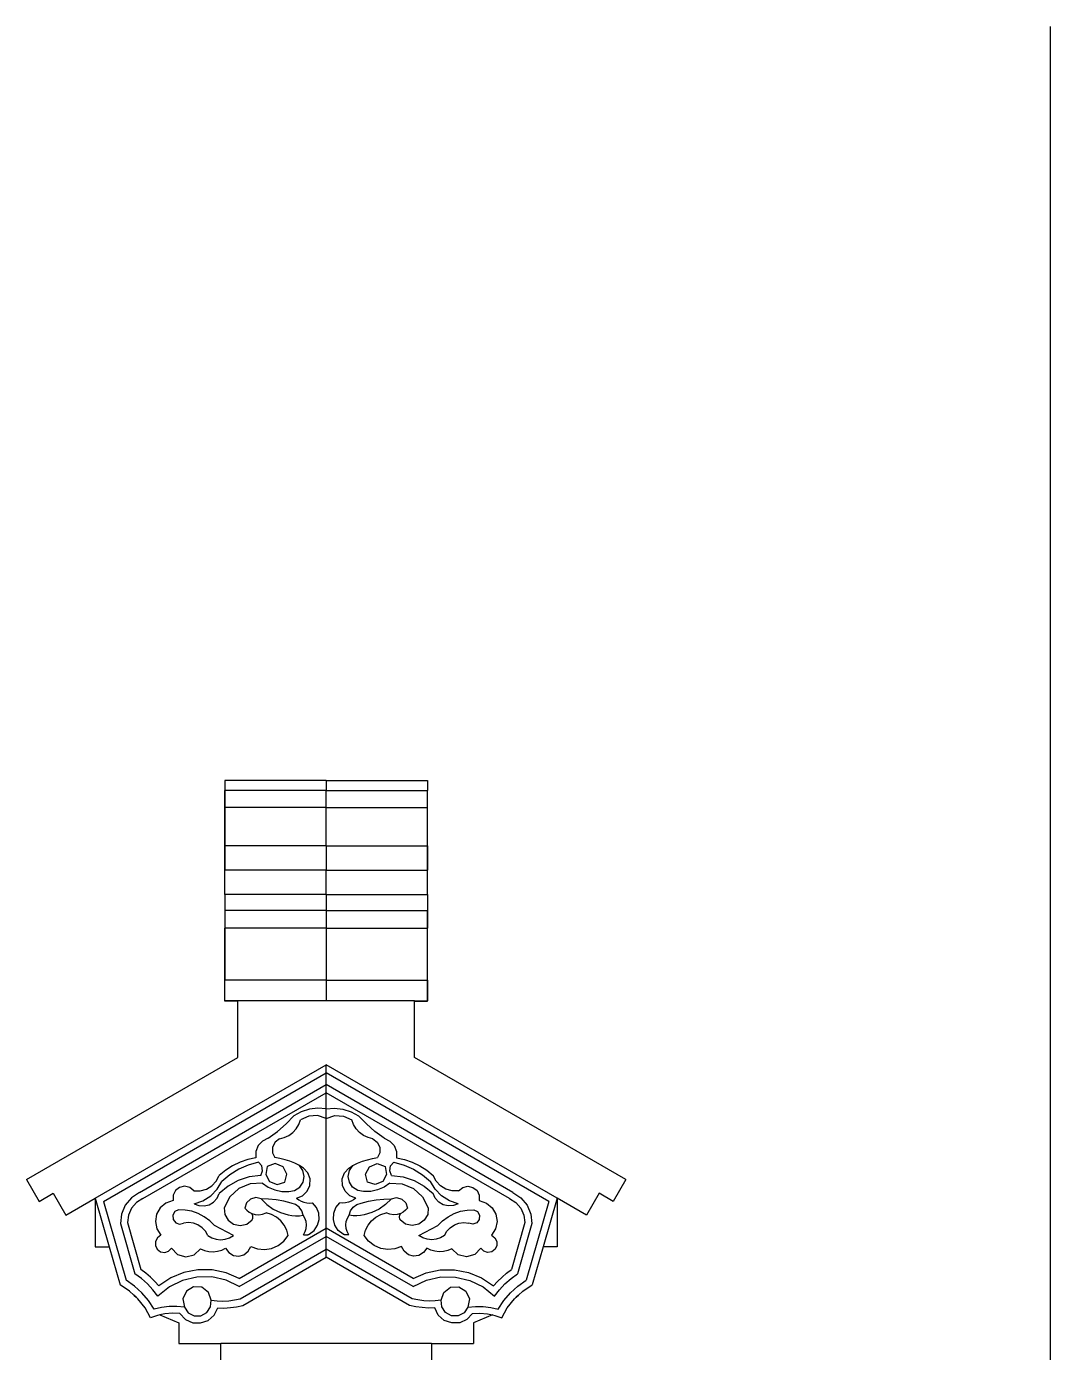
# Model space of a CAD drawing. Extents: x -24961 to 905641, y -154323 to 635957.
# Drawn here: x 437484 to 439429, y -128225 to -125706 of the extents above; entities that cross this region are included whole.
import ezdxf

# ---------------------------------------------------------------- set-up
doc = ezdxf.new("R2010")
doc.units = 0
doc.header["$LTSCALE"] = 1000
doc.header["$MEASUREMENT"] = 0
doc.layers.add('DOTE', color=1, linetype='Continuous')
doc.layers.add('WALL', color=9, linetype='Continuous')

msp = doc.modelspace()

# ---------------------------------------------------------------- linework, layer by layer
for p, q in [((437861.2, -127138.3), (437861.2, -127157.1)), ((438053.6, -127138.3), (437861.2, -127138.3)), ((438053.6, -127138.3), (438053.6, -127157.1)), ((438053.6, -127138.3), (438246.1, -127138.3)), ((438246.1, -127138.3), (438246.1, -127157.1)), ((438053.6, -127157.1), (437861.2, -127157.1)), ((437861.2, -127189.2), (437861.2, -127157.1)), ((438053.6, -127157.1), (438246.1, -127157.1)), ((438053.6, -127189.2), (438053.6, -127157.1)), ((438246.1, -127189.2), (438246.1, -127157.1)), ((438053.6, -127189.2), (437861.2, -127189.2)), ((437861.2, -127262.6), (437861.2, -127189.2)), ((438053.6, -127189.2), (438246.1, -127189.2)), ((438053.6, -127262.6), (438053.6, -127189.2)), ((438246.1, -127262.6), (438246.1, -127189.2)), ((438053.6, -127262.6), (437861.2, -127262.6)), ((437861.2, -127262.6), (437861.2, -127308.8)), ((438053.6, -127262.6), (438246.1, -127262.6)), ((438053.6, -127262.6), (438053.6, -127308.8)), ((438246.1, -127308.8), (438246.1, -127262.6)), ((438053.6, -127308.8), (437861.2, -127308.8)), ((437861.2, -127355), (437861.2, -127308.8)), ((438053.6, -127308.8), (438246.1, -127308.8)), ((438053.6, -127355), (438053.6, -127308.8)), ((438246.1, -127355), (438246.1, -127308.8)), ((437861.2, -127355), (437861.2, -127385.4)), ((438053.6, -127355), (437861.2, -127355)), ((438053.6, -127355), (438053.6, -127385.4)), ((438053.6, -127355), (438246.1, -127355)), ((438246.1, -127355), (438246.1, -127385.4)), ((438053.6, -127385.4), (437861.2, -127385.4)), ((437861.2, -127385.4), (437861.2, -127418.5)), ((438053.6, -127385.4), (438053.6, -127418.5)), ((438053.6, -127385.4), (438246.1, -127385.4)), ((438246.1, -127418.5), (438246.1, -127385.4)), ((438053.6, -127418.5), (437861.2, -127418.5)), ((437861.2, -127418.5), (437861.2, -127517.3)), ((438053.6, -127418.5), (438053.6, -127517.3)), ((438053.6, -127418.5), (438246.1, -127418.5)), ((438246.1, -127517.3), (438246.1, -127418.5)), ((438053.6, -127517.3), (437861.2, -127517.3)), ((437861.2, -127556.8), (437861.2, -127517.3)), ((438053.6, -127517.3), (438053.6, -127556.8)), ((438053.6, -127517.3), (438246.1, -127517.3)), ((438246.1, -127556.8), (438246.1, -127517.3)), ((437861.2, -127557.1), (437861.2, -127556.8)), ((437886.1, -127556.8), (437861.2, -127556.8)), ((437861.2, -127557.4), (437861.2, -127557.1)), ((437886.1, -127557.1), (437861.2, -127557.1)), ((437886.1, -127557.4), (437861.2, -127557.4)), ((438053.6, -127556.8), (437886.1, -127556.8)), ((437886.1, -127557.1), (437886.1, -127556.8)), ((437886.1, -127557.4), (437886.1, -127557.1)), ((437886.1, -127664.4), (437886.1, -127557.4)), ((438221.1, -127556.8), (438053.6, -127556.8)), ((438221.1, -127556.8), (438246.1, -127556.8)), ((438221.1, -127557.1), (438221.1, -127556.8)), ((438221.1, -127557.1), (438246.1, -127557.1)), ((438221.1, -127557.4), (438221.1, -127557.1)), ((438221.1, -127557.4), (438246.1, -127557.4)), ((438221.1, -127664.4), (438221.1, -127557.4)), ((438246.1, -127557.1), (438246.1, -127556.8)), ((438246.1, -127557.1), (438246.1, -127557.4)), ((437484.4, -127896.3), (437886.1, -127664.4)), ((437614.9, -127931.4), (438053.6, -127678.2)), ((438053.6, -127693.6), (438053.6, -127678.2)), ((438492.3, -127931.4), (438053.6, -127678.2)), ((438622.8, -127896.3), (438221.1, -127664.4)), ((437630.6, -127937.8), (438053.6, -127693.6)), ((438476.6, -127937.8), (438053.6, -127693.6)), ((438053.6, -127715.9), (438053.6, -127693.6)), ((437699.1, -127920.6), (438053.6, -127715.9)), ((438408.1, -127920.6), (438053.6, -127715.9)), ((438053.6, -127731.3), (438053.6, -127715.9)), ((437705.2, -127932.5), (438053.6, -127731.3)), ((438402, -127932.5), (438053.6, -127731.3)), ((438053.6, -127762.1), (438053.6, -127731.3)), ((437977.3, -127790.7), (437992.4, -127775)), ((438006.4, -127767.3), (437992.4, -127775)), ((438020.4, -127775.6), (438004.8, -127782.6)), ((438021.7, -127762.4), (438006.4, -127767.3)), ((438037.4, -127774.7), (438020.4, -127775.6)), ((438037.6, -127760.7), (438021.7, -127762.4)), ((438053.6, -127780.1), (438037.4, -127774.7)), ((438053.6, -127762.1), (438037.6, -127760.7)), ((438053.6, -127762.1), (438069.6, -127760.7)), ((438053.6, -127780.1), (438053.6, -127762.1)), ((438053.6, -127780.1), (438069.8, -127774.7)), ((438069.6, -127760.7), (438085.5, -127762.4)), ((438069.8, -127774.7), (438086.8, -127775.6)), ((438085.5, -127762.4), (438100.8, -127767.3)), ((438086.8, -127775.6), (438102.4, -127782.6)), ((438100.8, -127767.3), (438114.9, -127775)), ((438130, -127790.7), (438114.9, -127775)), ((437943.3, -127817.8), (437960.9, -127805)), ((437960.9, -127805), (437977.3, -127790.7)), ((437990, -127806.6), (437996.4, -127799.6)), ((437996.4, -127799.6), (438001.4, -127791.5)), ((438001.4, -127791.5), (438004.8, -127782.6)), ((438053.6, -127988.8), (438053.6, -127780.1)), ((438105.8, -127791.5), (438102.4, -127782.6)), ((438110.8, -127799.6), (438105.8, -127791.5)), ((438117.2, -127806.6), (438110.8, -127799.6)), ((438146.3, -127805), (438130, -127790.7)), ((438163.9, -127817.8), (438146.3, -127805)), ((437932.5, -127823), (437924.3, -127831.8)), ((437943.3, -127817.8), (437932.5, -127823)), ((437956.5, -127825.5), (437951.9, -127834.8)), ((437964.7, -127819.1), (437956.5, -127825.5)), ((437964.7, -127819.1), (437973.8, -127816.5)), ((437973.8, -127816.5), (437982.4, -127812.3)), ((437982.4, -127812.3), (437990, -127806.6)), ((438124.8, -127812.3), (438117.2, -127806.6)), ((438133.4, -127816.5), (438124.8, -127812.3)), ((438142.5, -127819.1), (438133.4, -127816.5)), ((438142.5, -127819.1), (438150.7, -127825.5)), ((438150.7, -127825.5), (438155.3, -127834.8)), ((438163.9, -127817.8), (438174.7, -127823)), ((438174.7, -127823), (438182.9, -127831.8)), ((437920.3, -127855.1), (437904.9, -127858.3)), ((437924.3, -127831.8), (437920.1, -127843)), ((437920.1, -127843), (437920.3, -127855.1)), ((437951.9, -127834.8), (437951.7, -127845.2)), ((437951.7, -127845.2), (437956, -127854.6)), ((437965.8, -127856.2), (437956, -127854.6)), ((438141.5, -127856.2), (438151.2, -127854.6)), ((438155.5, -127845.2), (438151.2, -127854.6)), ((438155.3, -127834.8), (438155.5, -127845.2)), ((438182.9, -127831.8), (438187.1, -127843)), ((438187.1, -127843), (438186.9, -127855.1)), ((438186.9, -127855.1), (438202.3, -127858.3)), ((437862.7, -127878.7), (437850.6, -127888.7)), ((437875.9, -127870.2), (437862.7, -127878.7)), ((437887.6, -127876.6), (437870.7, -127887)), ((437890, -127863.4), (437875.9, -127870.2)), ((437905.7, -127868.6), (437887.6, -127876.6)), ((437904.9, -127858.3), (437890, -127863.4)), ((437924.8, -127863.3), (437905.7, -127868.6)), ((437931.2, -127870.4), (437924.8, -127863.3)), ((437929.4, -127888.8), (437932.9, -127879.9)), ((437932.9, -127879.9), (437931.2, -127870.4)), ((437941.8, -127871.4), (437938.9, -127886.5)), ((437956.8, -127866), (437941.8, -127871.4)), ((437971.7, -127871.8), (437956.8, -127866)), ((437975.4, -127858.5), (437965.8, -127856.2)), ((437979, -127886), (437971.7, -127871.8)), ((437984.8, -127861.6), (437975.4, -127858.5)), ((437993.9, -127865.3), (437984.8, -127861.6)), ((438002.7, -127869.8), (437993.9, -127865.3)), ((438010.5, -127874.4), (438002.7, -127869.8)), ((438009.4, -127879.1), (438002.7, -127869.8)), ((438011.8, -127890.2), (438009.4, -127879.1)), ((438018.9, -127883.4), (438010.5, -127874.4)), ((438088.3, -127883.4), (438096.7, -127874.4)), ((438095.4, -127890.2), (438097.9, -127879.1)), ((438096.7, -127874.4), (438104.5, -127869.8)), ((438097.9, -127879.1), (438104.5, -127869.8)), ((438104.5, -127869.8), (438113.3, -127865.3)), ((438113.3, -127865.3), (438122.5, -127861.6)), ((438122.5, -127861.6), (438131.9, -127858.5)), ((438128.2, -127886), (438135.6, -127871.8)), ((438131.9, -127858.5), (438141.5, -127856.2)), ((438135.6, -127871.8), (438150.4, -127866)), ((438150.4, -127866), (438165.4, -127871.4)), ((438165.4, -127871.4), (438168.3, -127886.5)), ((438174.4, -127879.9), (438176, -127870.4)), ((438177.8, -127888.8), (438174.4, -127879.9)), ((438176, -127870.4), (438182.4, -127863.3)), ((438182.4, -127863.3), (438201.5, -127868.6)), ((438201.5, -127868.6), (438219.6, -127876.6)), ((438202.3, -127858.3), (438217.2, -127863.4)), ((438217.2, -127863.4), (438231.3, -127870.2)), ((438219.6, -127876.6), (438236.5, -127887)), ((438231.3, -127870.2), (438244.5, -127878.7)), ((438244.5, -127878.7), (438256.7, -127888.7)), ((437484.4, -127896.3), (437508.3, -127937.7)), ((437836.4, -127908.2), (437844.8, -127899.4)), ((437844.8, -127899.4), (437850.6, -127888.7)), ((437846.6, -127914.8), (437855.5, -127899.7)), ((437870.7, -127887), (437855.5, -127899.7)), ((437886.5, -127897.9), (437867.2, -127908.6)), ((437907.5, -127891.2), (437886.5, -127897.9)), ((437909.2, -127904.4), (437887.7, -127913.4)), ((437929.4, -127888.8), (437907.5, -127891.2)), ((437932.5, -127903.2), (437909.2, -127904.4)), ((437932.5, -127903.2), (437943.6, -127910.8)), ((437938.9, -127886.5), (437946.2, -127900)), ((437946.2, -127900), (437960.4, -127905.9)), ((437960.4, -127905.9), (437975.1, -127901.5)), ((437975.1, -127901.5), (437979, -127886)), ((438003.3, -127910.9), (438009.7, -127901.4)), ((438009.7, -127901.4), (438011.8, -127890.2)), ((438023.2, -127895), (438018.9, -127883.4)), ((438022.8, -127907.3), (438023.2, -127895)), ((438084, -127895), (438088.3, -127883.4)), ((438084.5, -127907.3), (438084, -127895)), ((438097.6, -127901.4), (438095.4, -127890.2)), ((438103.9, -127910.9), (438097.6, -127901.4)), ((438132.2, -127901.5), (438128.2, -127886)), ((438146.9, -127905.9), (438132.2, -127901.5)), ((438161, -127900), (438146.9, -127905.9)), ((438168.3, -127886.5), (438161, -127900)), ((438174.7, -127903.2), (438163.6, -127910.8)), ((438174.7, -127903.2), (438198, -127904.4)), ((438177.8, -127888.8), (438199.7, -127891.2)), ((438198, -127904.4), (438219.5, -127913.4)), ((438199.7, -127891.2), (438220.7, -127897.9)), ((438220.7, -127897.9), (438240, -127908.6)), ((438236.5, -127887), (438251.7, -127899.7)), ((438260.6, -127914.8), (438251.7, -127899.7)), ((438262.4, -127899.4), (438256.7, -127888.7)), ((438270.8, -127908.2), (438262.4, -127899.4)), ((438622.8, -127896.3), (438598.9, -127937.7)), ((437508.3, -127937.7), (437535.2, -127922.2)), ((437535.2, -127922.2), (437559.1, -127963.7)), ((437683.7, -127930.7), (437671.9, -127944.8)), ((437699.1, -127920.6), (437683.7, -127930.7)), ((437762.8, -127926.2), (437762.7, -127936.2)), ((437767.2, -127917.3), (437762.8, -127926.2)), ((437775, -127911.2), (437767.2, -127917.3)), ((437784.7, -127909), (437775, -127911.2)), ((437794.3, -127911.2), (437784.7, -127909)), ((437802.1, -127917.4), (437794.3, -127911.2)), ((437802.1, -127917.4), (437814.2, -127917.6)), ((437814.2, -127917.6), (437826, -127914.4)), ((437819.3, -127936.7), (437834.3, -127927.4)), ((437826, -127914.4), (437836.4, -127908.2)), ((437834.3, -127927.4), (437846.6, -127914.8)), ((437846.3, -127931.9), (437850.5, -127923)), ((437867.2, -127908.6), (437850.5, -127923)), ((437870.5, -127929.1), (437859.6, -127949.7)), ((437887.7, -127913.4), (437870.5, -127929.1)), ((437919.7, -127930.6), (437909.6, -127933.2)), ((437929.8, -127933.1), (437919.7, -127930.6)), ((437943.6, -127910.8), (437955.9, -127916)), ((437955.9, -127916), (437969.1, -127918.8)), ((437969.1, -127918.8), (437982.5, -127919)), ((437982.5, -127919), (437993.7, -127917.1)), ((437993.7, -127917.1), (438003.3, -127910.9)), ((437997, -127931.3), (438008.6, -127927)), ((438008.6, -127927), (438017.6, -127918.6)), ((438017.6, -127918.6), (438022.8, -127907.3)), ((438089.6, -127918.6), (438084.5, -127907.3)), ((438098.6, -127927), (438089.6, -127918.6)), ((438110.2, -127931.3), (438098.6, -127927)), ((438113.5, -127917.1), (438103.9, -127910.9)), ((438124.7, -127919), (438113.5, -127917.1)), ((438138.2, -127918.8), (438124.7, -127919)), ((438151.3, -127916), (438138.2, -127918.8)), ((438163.6, -127910.8), (438151.3, -127916)), ((438177.4, -127933.1), (438187.5, -127930.6)), ((438187.5, -127930.6), (438197.6, -127933.2)), ((438219.5, -127913.4), (438236.7, -127929.1)), ((438236.7, -127929.1), (438247.6, -127949.7)), ((438240, -127908.6), (438256.7, -127923)), ((438260.9, -127931.9), (438256.7, -127923)), ((438272.9, -127927.4), (438260.6, -127914.8)), ((438281.2, -127914.4), (438270.8, -127908.2)), ((438287.9, -127936.7), (438272.9, -127927.4)), ((438293, -127917.6), (438281.2, -127914.4)), ((438305.1, -127917.4), (438293, -127917.6)), ((438305.1, -127917.4), (438312.9, -127911.2)), ((438312.9, -127911.2), (438322.6, -127909)), ((438322.6, -127909), (438332.3, -127911.2)), ((438332.3, -127911.2), (438340.1, -127917.3)), ((438340.1, -127917.3), (438344.4, -127926.2)), ((438344.4, -127926.2), (438344.5, -127936.2)), ((438408.1, -127920.6), (438423.5, -127930.7)), ((438423.5, -127930.7), (438435.3, -127944.8)), ((438572, -127922.2), (438548.1, -127963.7)), ((438598.9, -127937.7), (438572, -127922.2)), ((437559.1, -127963.7), (437614.9, -127931.4)), ((437614.9, -127931.4), (437614.9, -128023.9)), ((437614.9, -127931.4), (437641.4, -128023.9)), ((437630.6, -127937.8), (437673.5, -128087.6)), ((437671.9, -127944.8), (437664.7, -127961.7)), ((437683.8, -127950.8), (437678, -127963.8)), ((437693.1, -127940.1), (437683.8, -127950.8)), ((437705.2, -127932.5), (437693.1, -127940.1)), ((437738.4, -127949.8), (437731.3, -127962.2)), ((437749.3, -127940.8), (437738.4, -127949.8)), ((437762.7, -127936.2), (437749.3, -127940.8)), ((437773, -127953.5), (437766, -127957.2)), ((437785.9, -127954.1), (437773, -127953.5)), ((437798.5, -127956.6), (437785.9, -127954.1)), ((437802.6, -127942.1), (437819.3, -127936.7)), ((437802.6, -127942.1), (437811.8, -127945.7)), ((437811.8, -127945.7), (437821.6, -127946.3)), ((437821.6, -127946.3), (437831.2, -127944.1)), ((437831.2, -127944.1), (437839.7, -127939.1)), ((437839.7, -127939.1), (437846.3, -127931.9)), ((437859.6, -127949.7), (437860.9, -127962.5)), ((437902.1, -127940.5), (437899, -127950.4)), ((437899, -127950.4), (437902.8, -127954.5)), ((437909.6, -127933.2), (437902.1, -127940.5)), ((437902.8, -127954.5), (437907.2, -127958)), ((437929.8, -127933.1), (437940.6, -127943.7)), ((437944.3, -127933.2), (437929.8, -127933.1)), ((437940.6, -127943.7), (437953, -127952.5)), ((437958.7, -127934.6), (437944.3, -127933.2)), ((437953, -127952.5), (437966.6, -127959)), ((437973, -127937.1), (437958.7, -127934.6)), ((437987, -127940.9), (437973, -127937.1)), ((437995.3, -127943.4), (437987, -127940.9)), ((438002.4, -127948.5), (437995.3, -127943.4)), ((437997, -127931.3), (438001.4, -127934.6)), ((438001.4, -127934.6), (438006.2, -127937.3)), ((438007.4, -127955.6), (438002.4, -127948.5)), ((438006.2, -127937.3), (438011.3, -127939.3)), ((438009.8, -127963.9), (438007.4, -127955.6)), ((438011.3, -127939.3), (438016.7, -127940.5)), ((438016.7, -127940.5), (438022.2, -127941)), ((438022.2, -127941), (438027.6, -127940.7)), ((438035.1, -127949.6), (438027.6, -127940.7)), ((438039.4, -127960.3), (438035.1, -127949.6)), ((438067.9, -127960.3), (438072.1, -127949.6)), ((438072.1, -127949.6), (438079.6, -127940.7)), ((438085.1, -127941), (438079.6, -127940.7)), ((438090.5, -127940.5), (438085.1, -127941)), ((438095.9, -127939.3), (438090.5, -127940.5)), ((438101, -127937.3), (438095.9, -127939.3)), ((438097.4, -127963.9), (438099.8, -127955.6)), ((438099.8, -127955.6), (438104.8, -127948.5)), ((438105.8, -127934.6), (438101, -127937.3)), ((438104.8, -127948.5), (438111.9, -127943.4)), ((438110.2, -127931.3), (438105.8, -127934.6)), ((438111.9, -127943.4), (438120.2, -127940.9)), ((438120.2, -127940.9), (438134.2, -127937.1)), ((438134.2, -127937.1), (438148.5, -127934.6)), ((438154.3, -127952.5), (438140.6, -127959)), ((438148.5, -127934.6), (438162.9, -127933.2)), ((438166.6, -127943.7), (438154.3, -127952.5)), ((438162.9, -127933.2), (438177.4, -127933.1)), ((438177.4, -127933.1), (438166.6, -127943.7)), ((438197.6, -127933.2), (438205.1, -127940.5)), ((438204.4, -127954.5), (438200, -127958)), ((438208.2, -127950.4), (438204.4, -127954.5)), ((438205.1, -127940.5), (438208.2, -127950.4)), ((438247.6, -127949.7), (438246.4, -127962.5)), ((438267.5, -127939.1), (438260.9, -127931.9)), ((438276, -127944.1), (438267.5, -127939.1)), ((438285.6, -127946.3), (438276, -127944.1)), ((438295.4, -127945.7), (438285.6, -127946.3)), ((438304.6, -127942.1), (438287.9, -127936.7)), ((438304.6, -127942.1), (438295.4, -127945.7)), ((438308.7, -127956.6), (438321.3, -127954.1)), ((438321.3, -127954.1), (438334.2, -127953.5)), ((438334.2, -127953.5), (438341.2, -127957.2)), ((438344.5, -127936.2), (438357.9, -127940.8)), ((438357.9, -127940.8), (438368.8, -127949.8)), ((438368.8, -127949.8), (438375.9, -127962.2)), ((438402, -127932.5), (438414.1, -127940.1)), ((438414.1, -127940.1), (438423.4, -127950.8)), ((438423.4, -127950.8), (438429.3, -127963.8)), ((438476.6, -127937.8), (438433.8, -128087.6)), ((438435.3, -127944.8), (438442.5, -127961.7)), ((438492.3, -127931.4), (438465.8, -128023.9)), ((438548.1, -127963.7), (438492.3, -127931.4)), ((438492.3, -127931.4), (438492.3, -128023.9)), ((437664.7, -127961.7), (437662.8, -127980)), ((437662.8, -127980), (437690.1, -128075.2)), ((437678, -127963.8), (437676.1, -127978)), ((437676.1, -127978), (437701.5, -128066.9)), ((437731.3, -127962.2), (437729.1, -127976.2)), ((437729.1, -127976.2), (437731.9, -127990.1)), ((437766, -127957.2), (437762.2, -127964.2)), ((437762.2, -127964.2), (437762.9, -127972.1)), ((437762.9, -127972.1), (437767.8, -127978.3)), ((437767.8, -127978.3), (437775.3, -127980.8)), ((437775.3, -127980.8), (437782.9, -127978.8)), ((437792.2, -127977.9), (437782.9, -127978.8)), ((437801.4, -127979.1), (437792.2, -127977.9)), ((437810.7, -127960.9), (437798.5, -127956.6)), ((437810.1, -127982.4), (437801.4, -127979.1)), ((437822.1, -127967), (437810.7, -127960.9)), ((437832.5, -127974.7), (437822.1, -127967)), ((437841.6, -127983.8), (437832.5, -127974.7)), ((437860.9, -127962.5), (437867.3, -127973.6)), ((437867.3, -127973.6), (437877.7, -127981.1)), ((437877.7, -127981.1), (437890.3, -127983.6)), ((437890.3, -127983.6), (437902.8, -127980.7)), ((437902.8, -127980.7), (437912.9, -127972.8)), ((437907.2, -127958), (437912.1, -127960.6)), ((437912.6, -127961.2), (437912.1, -127960.6)), ((437912.1, -127960.6), (437918.9, -127962.6)), ((437913, -127961.9), (437912.6, -127961.2)), ((437912.9, -127972.8), (437913.3, -127972.1)), ((437913.3, -127962.6), (437913, -127961.9)), ((437913.6, -127963.3), (437913.3, -127962.6)), ((437913.3, -127972.1), (437913.6, -127971.4)), ((437913.8, -127964), (437913.6, -127963.3)), ((437913.6, -127971.4), (437913.8, -127970.7)), ((437914, -127964.7), (437913.8, -127964)), ((437913.8, -127970.7), (437914, -127970)), ((437914.2, -127965.5), (437914, -127964.7)), ((437914, -127970), (437914.2, -127969.2)), ((437914.3, -127966.2), (437914.2, -127965.5)), ((437914.2, -127969.2), (437914.3, -127968.5)), ((437914.3, -127967), (437914.3, -127966.2)), ((437914.3, -127967.7), (437914.3, -127967)), ((437914.3, -127968.5), (437914.3, -127967.7)), ((437918.9, -127962.6), (437925.9, -127963.1)), ((437925.9, -127963.1), (437932.8, -127962.2)), ((437932.8, -127962.2), (437939.4, -127959.7)), ((437949.7, -127962.6), (437939.4, -127959.7)), ((437959.1, -127967.6), (437949.7, -127962.6)), ((437967.3, -127974.4), (437959.1, -127967.6)), ((437966.6, -127959), (437981.2, -127963.3)), ((437973.9, -127982.8), (437967.3, -127974.4)), ((437981.2, -127963.3), (437988.3, -127964.7)), ((437988.3, -127964.7), (437995.4, -127965.3)), ((437995.4, -127965.3), (438002.7, -127965)), ((438002.7, -127965), (438009.8, -127963.9)), ((438013.3, -127969.5), (438009.8, -127963.9)), ((438015.6, -127975.7), (438013.3, -127969.5)), ((438016.5, -127982.3), (438015.6, -127975.7)), ((438037, -127983.1), (438040, -127971.9)), ((438040, -127971.9), (438039.4, -127960.3)), ((438067.2, -127971.9), (438067.9, -127960.3)), ((438070.2, -127983.1), (438067.2, -127971.9)), ((438090.8, -127982.3), (438091.7, -127975.7)), ((438091.7, -127975.7), (438093.9, -127969.5)), ((438093.9, -127969.5), (438097.4, -127963.9)), ((438104.6, -127965), (438097.4, -127963.9)), ((438111.8, -127965.3), (438104.6, -127965)), ((438119, -127964.7), (438111.8, -127965.3)), ((438126, -127963.3), (438119, -127964.7)), ((438140.6, -127959), (438126, -127963.3)), ((438133.3, -127982.8), (438139.9, -127974.4)), ((438139.9, -127974.4), (438148.1, -127967.6)), ((438148.1, -127967.6), (438157.5, -127962.6)), ((438157.5, -127962.6), (438167.8, -127959.7)), ((438174.4, -127962.2), (438167.8, -127959.7)), ((438181.3, -127963.1), (438174.4, -127962.2)), ((438188.3, -127962.6), (438181.3, -127963.1)), ((438195.1, -127960.6), (438188.3, -127962.6)), ((438192.9, -127967), (438193, -127966.2)), ((438192.9, -127967.7), (438192.9, -127967)), ((438193, -127968.5), (438192.9, -127967.7)), ((438193, -127965.5), (438193.2, -127964.7)), ((438193, -127966.2), (438193, -127965.5)), ((438193.1, -127969.2), (438193, -127968.5)), ((438193.2, -127970), (438193.1, -127969.2)), ((438193.2, -127964.7), (438193.4, -127964)), ((438193.4, -127970.7), (438193.2, -127970)), ((438193.4, -127964), (438193.6, -127963.3)), ((438193.7, -127971.4), (438193.4, -127970.7)), ((438193.6, -127963.3), (438193.9, -127962.6)), ((438193.9, -127972.1), (438193.7, -127971.4)), ((438193.9, -127962.6), (438194.3, -127961.9)), ((438194.3, -127972.8), (438193.9, -127972.1)), ((438194.3, -127961.9), (438194.6, -127961.2)), ((438204.4, -127980.7), (438194.3, -127972.8)), ((438194.6, -127961.2), (438195.1, -127960.6)), ((438200, -127958), (438195.1, -127960.6)), ((438216.9, -127983.6), (438204.4, -127980.7)), ((438229.5, -127981.1), (438216.9, -127983.6)), ((438240, -127973.6), (438229.5, -127981.1)), ((438246.4, -127962.5), (438240, -127973.6)), ((438265.6, -127983.8), (438274.7, -127974.7)), ((438274.7, -127974.7), (438285.1, -127967)), ((438285.1, -127967), (438296.5, -127960.9)), ((438296.5, -127960.9), (438308.7, -127956.6)), ((438297.1, -127982.4), (438305.8, -127979.1)), ((438305.8, -127979.1), (438315, -127977.9)), ((438315, -127977.9), (438324.3, -127978.8)), ((438331.9, -127980.8), (438324.3, -127978.8)), ((438339.5, -127978.3), (438331.9, -127980.8)), ((438344.3, -127972.1), (438339.5, -127978.3)), ((438341.2, -127957.2), (438345, -127964.2)), ((438345, -127964.2), (438344.3, -127972.1)), ((438378.2, -127976.2), (438375.4, -127990.1)), ((438375.9, -127962.2), (438378.2, -127976.2)), ((438431.1, -127978), (438405.7, -128066.9)), ((438444.4, -127980), (438417.2, -128075.2)), ((438429.3, -127963.8), (438431.1, -127978)), ((438442.5, -127961.7), (438444.4, -127980)), ((437731.9, -127990.1), (437739.4, -128002.1)), ((437739.4, -128002.1), (437733, -128006.7)), ((437817.8, -127987.7), (437810.1, -127982.4)), ((437824.1, -127994.5), (437817.8, -127987.7)), ((437828.7, -128002.7), (437824.1, -127994.5)), ((437828.7, -128002.7), (437836.2, -128007)), ((437877.4, -128002.2), (437841.6, -127983.8)), ((437870, -128006.7), (437877.4, -128002.2)), ((437888.6, -128084), (438053.6, -127988.8)), ((437888.6, -128099.4), (438053.6, -128004.2)), ((437972.9, -128013.4), (437981.2, -128002.7)), ((437978.6, -127992.4), (437973.9, -127982.8)), ((437981.2, -128002.7), (437978.6, -127992.4)), ((438010.8, -128001), (438014, -127995.2)), ((438010.8, -128001), (438011.9, -128001.2)), ((438011.9, -128001.2), (438013, -128001.4)), ((438013, -128001.4), (438014.1, -128001.5)), ((438014, -127995.2), (438015.9, -127988.9)), ((438014.1, -128001.5), (438015.2, -128001.5)), ((438015.2, -128001.5), (438016.3, -128001.5)), ((438015.9, -127988.9), (438016.5, -127982.3)), ((438016.3, -128001.5), (438017.4, -128001.3)), ((438017.4, -128001.3), (438018.5, -128001.1)), ((438018.5, -128001.1), (438019.5, -128000.8)), ((438019.5, -128000.8), (438020.6, -128000.5)), ((438020.6, -128000.5), (438021.6, -128000.1)), ((438021.6, -128000.1), (438030.7, -127992.8)), ((438030.7, -127992.8), (438037, -127983.1)), ((438218.6, -128084), (438053.6, -127988.8)), ((438053.6, -128004.2), (438053.6, -127988.8)), ((438218.6, -128099.4), (438053.6, -128004.2)), ((438053.6, -128028.4), (438053.6, -128004.2)), ((438076.5, -127992.8), (438070.2, -127983.1)), ((438085.6, -128000.1), (438076.5, -127992.8)), ((438086.6, -128000.5), (438085.6, -128000.1)), ((438087.7, -128000.8), (438086.6, -128000.5)), ((438088.7, -128001.1), (438087.7, -128000.8)), ((438089.8, -128001.3), (438088.7, -128001.1)), ((438090.9, -128001.5), (438089.8, -128001.3)), ((438091.3, -127988.9), (438090.8, -127982.3)), ((438092, -128001.5), (438090.9, -128001.5)), ((438093.2, -127995.2), (438091.3, -127988.9)), ((438093.1, -128001.5), (438092, -128001.5)), ((438094.2, -128001.4), (438093.1, -128001.5)), ((438096.4, -128001), (438093.2, -127995.2)), ((438095.3, -128001.2), (438094.2, -128001.4)), ((438096.4, -128001), (438095.3, -128001.2)), ((438126, -128002.7), (438128.6, -127992.4)), ((438134.3, -128013.4), (438126, -128002.7)), ((438128.6, -127992.4), (438133.3, -127982.8)), ((438229.8, -128002.2), (438265.6, -127983.8)), ((438237.2, -128006.7), (438229.8, -128002.2)), ((438278.5, -128002.7), (438271, -128007)), ((438278.5, -128002.7), (438283.1, -127994.5)), ((438283.1, -127994.5), (438289.4, -127987.7)), ((438289.4, -127987.7), (438297.1, -127982.4)), ((438375.4, -127990.1), (438367.9, -128002.1)), ((438367.9, -128002.1), (438374.2, -128006.7)), ((437614.9, -128023.9), (437641.4, -128023.9)), ((437641.4, -128023.9), (437662.2, -128096.4)), ((437729.4, -128013.7), (437729.3, -128021.6)), ((437729.3, -128021.6), (437732.8, -128028.6)), ((437733, -128006.7), (437729.4, -128013.7)), ((437732.8, -128028.6), (437739.2, -128033.3)), ((437754.4, -128032.3), (437760, -128026.8)), ((437760, -128026.8), (437771.5, -128038.5)), ((437803, -128039.2), (437814.9, -128028.1)), ((437814.9, -128028.1), (437822.6, -128031.1)), ((437822.6, -128031.1), (437830.7, -128032.9)), ((437836.2, -128007), (437844.5, -128009.7)), ((437844.5, -128009.7), (437853.1, -128010.5)), ((437847.1, -128032.5), (437855.1, -128030.3)), ((437853.1, -128010.5), (437861.8, -128009.5)), ((437855.1, -128030.3), (437862.6, -128026.8)), ((437861.8, -128009.5), (437870, -128006.7)), ((437862.6, -128026.8), (437868.6, -128035.1)), ((437890.2, -128122.7), (438053.6, -128028.4)), ((437905.5, -128032.5), (437910.3, -128023.4)), ((437910.3, -128023.4), (437923, -128027.9)), ((437923, -128027.9), (437936.5, -128029.1)), ((437936.5, -128029.1), (437949.8, -128026.9)), ((437949.8, -128026.9), (437962.2, -128021.6)), ((437962.2, -128021.6), (437972.9, -128013.4)), ((438053.6, -128043.7), (438053.6, -128028.4)), ((438217, -128122.7), (438053.6, -128028.4)), ((438145, -128021.6), (438134.3, -128013.4)), ((438157.4, -128026.9), (438145, -128021.6)), ((438170.7, -128029.1), (438157.4, -128026.9)), ((438184.2, -128027.9), (438170.7, -128029.1)), ((438196.9, -128023.4), (438184.2, -128027.9)), ((438201.7, -128032.5), (438196.9, -128023.4)), ((438245.5, -128009.5), (438237.2, -128006.7)), ((438244.6, -128026.8), (438238.6, -128035.1)), ((438252.1, -128030.3), (438244.6, -128026.8)), ((438254.1, -128010.5), (438245.5, -128009.5)), ((438260.1, -128032.5), (438252.1, -128030.3)), ((438262.7, -128009.7), (438254.1, -128010.5)), ((438271, -128007), (438262.7, -128009.7)), ((438284.6, -128031.1), (438276.6, -128032.9)), ((438292.3, -128028.1), (438284.6, -128031.1)), ((438304.2, -128039.2), (438292.3, -128028.1)), ((438347.2, -128026.8), (438335.8, -128038.5)), ((438352.8, -128032.3), (438347.2, -128026.8)), ((438374.4, -128028.6), (438368.1, -128033.3)), ((438374.2, -128006.7), (438377.8, -128013.7)), ((438377.9, -128021.6), (438374.4, -128028.6)), ((438377.8, -128013.7), (438377.9, -128021.6)), ((438465.8, -128023.9), (438445.1, -128096.4)), ((438492.3, -128023.9), (438465.8, -128023.9)), ((437739.2, -128033.3), (437746.9, -128034.6)), ((437746.9, -128034.6), (437754.4, -128032.3)), ((437771.5, -128038.5), (437787.1, -128043)), ((437787.1, -128043), (437803, -128039.2)), ((437830.7, -128032.9), (437838.9, -128033.4)), ((437838.9, -128033.4), (437847.1, -128032.5)), ((437868.6, -128035.1), (437877.4, -128040.4)), ((437877.4, -128040.4), (437887.6, -128041.8)), ((437887.6, -128041.8), (437897.5, -128039)), ((437895.2, -128135.2), (438053.6, -128043.7)), ((437897.5, -128039), (437905.5, -128032.5)), ((438212, -128135.2), (438053.6, -128043.7)), ((438209.7, -128039), (438201.7, -128032.5)), ((438219.6, -128041.8), (438209.7, -128039)), ((438229.8, -128040.4), (438219.6, -128041.8)), ((438238.6, -128035.1), (438229.8, -128040.4)), ((438268.3, -128033.4), (438260.1, -128032.5)), ((438276.6, -128032.9), (438268.3, -128033.4)), ((438320.1, -128043), (438304.2, -128039.2)), ((438335.8, -128038.5), (438320.1, -128043)), ((438360.3, -128034.6), (438352.8, -128032.3)), ((438368.1, -128033.3), (438360.3, -128034.6)), ((437702.5, -128084.3), (437690.1, -128075.2)), ((437710.8, -128073.9), (437701.5, -128066.9)), ((437719.6, -128081.5), (437710.8, -128073.9)), ((437727.9, -128089.6), (437719.6, -128081.5)), ((437783.4, -128072.9), (437758.3, -128083.2)), ((437808.1, -128081.4), (437780.8, -128087.8)), ((437810, -128067.8), (437783.4, -128072.9)), ((437836.1, -128081.2), (437808.1, -128081.4)), ((437837.1, -128068), (437810, -128067.8)), ((437863.4, -128087.4), (437836.1, -128081.2)), ((437863.7, -128073.4), (437837.1, -128068)), ((437888.6, -128084), (437863.7, -128073.4)), ((438218.6, -128084), (438243.5, -128073.4)), ((438243.5, -128073.4), (438270.1, -128068)), ((438243.9, -128087.4), (438271.2, -128081.2)), ((438270.1, -128068), (438297.2, -128067.8)), ((438271.2, -128081.2), (438299.2, -128081.4)), ((438297.2, -128067.8), (438323.8, -128072.9)), ((438299.2, -128081.4), (438326.4, -128087.8)), ((438323.8, -128072.9), (438348.9, -128083.2)), ((438379.3, -128089.6), (438387.6, -128081.5)), ((438387.6, -128081.5), (438396.4, -128073.9)), ((438396.4, -128073.9), (438405.7, -128066.9)), ((438404.7, -128084.3), (438417.2, -128075.2)), ((437680.2, -128108.3), (437662.2, -128096.4)), ((437689.3, -128098.6), (437673.5, -128087.6)), ((437703.6, -128111.5), (437689.3, -128098.6)), ((437714, -128094.5), (437702.5, -128084.3)), ((437724.5, -128105.7), (437714, -128094.5)), ((437734, -128117.8), (437724.5, -128105.7)), ((437735.7, -128098.3), (437727.9, -128089.6)), ((437755.7, -128100.1), (437734, -128117.8)), ((437758.3, -128083.2), (437735.7, -128098.3)), ((437780.8, -128087.8), (437755.7, -128100.1)), ((437801.7, -128100.1), (437788.1, -128108.4)), ((437817.6, -128100.9), (437801.7, -128100.1)), ((437830.3, -128110.5), (437817.6, -128100.9)), ((437888.6, -128099.4), (437863.4, -128087.4)), ((438218.6, -128099.4), (438243.9, -128087.4)), ((438276.9, -128110.5), (438289.6, -128100.9)), ((438289.6, -128100.9), (438305.5, -128100.1)), ((438305.5, -128100.1), (438319.1, -128108.4)), ((438326.4, -128087.8), (438351.5, -128100.1)), ((438348.9, -128083.2), (438371.5, -128098.3)), ((438351.5, -128100.1), (438373.2, -128117.8)), ((438371.5, -128098.3), (438379.3, -128089.6)), ((438373.2, -128117.8), (438382.7, -128105.7)), ((438382.7, -128105.7), (438393.2, -128094.5)), ((438393.2, -128094.5), (438404.7, -128084.3)), ((438403.6, -128111.5), (438417.9, -128098.6)), ((438417.9, -128098.6), (438433.8, -128087.6)), ((438427, -128108.3), (438445.1, -128096.4)), ((437688.5, -128116), (437680.2, -128108.3)), ((437688.5, -128116), (437688.8, -128116.4)), ((437692.4, -128119.5), (437688.5, -128116)), ((437688.8, -128116.4), (437692.4, -128119.5)), ((437696.1, -128122.9), (437692.4, -128119.5)), ((437709.5, -128139.9), (437696.1, -128122.9)), ((437716.1, -128126.2), (437703.6, -128111.5)), ((437726.6, -128142.3), (437716.1, -128126.2)), ((437788.1, -128108.4), (437781.6, -128123)), ((437781.6, -128123), (437784.5, -128138.7)), ((437835.3, -128125.6), (437830.3, -128110.5)), ((437834.1, -128138.3), (437835.3, -128125.6)), ((437835.3, -128125.6), (437846.3, -128126.7)), ((437846.3, -128126.7), (437857.4, -128127)), ((437857.4, -128127), (437868.4, -128126.4)), ((437868.4, -128126.4), (437879.4, -128125)), ((437879.4, -128125), (437890.2, -128122.7)), ((438227.9, -128125), (438217, -128122.7)), ((438238.8, -128126.4), (438227.9, -128125)), ((438249.8, -128127), (438238.8, -128126.4)), ((438260.9, -128126.7), (438249.8, -128127)), ((438271.9, -128125.6), (438260.9, -128126.7)), ((438271.9, -128125.6), (438276.9, -128110.5)), ((438273.1, -128138.3), (438271.9, -128125.6)), ((438319.1, -128108.4), (438325.6, -128123)), ((438325.6, -128123), (438322.7, -128138.7)), ((438380.6, -128142.3), (438391.1, -128126.2)), ((438391.1, -128126.2), (438403.6, -128111.5)), ((438397.7, -128139.9), (438411.1, -128122.9)), ((438411.1, -128122.9), (438414.8, -128119.5)), ((438414.8, -128119.5), (438418.7, -128116)), ((438418.4, -128116.4), (438414.8, -128119.5)), ((438418.7, -128116), (438418.4, -128116.4)), ((438418.7, -128116), (438427, -128108.3)), ((437720, -128158.7), (437709.5, -128139.9)), ((437733.5, -128154.2), (437720, -128158.7)), ((437740.8, -128139), (437726.6, -128142.3)), ((437737.4, -128153.4), (437733.5, -128154.2)), ((437747.4, -128151.4), (437737.4, -128153.4)), ((437737.4, -128153.4), (437773.6, -128168.1)), ((437755.3, -128137.2), (437740.8, -128139)), ((437761.6, -128150.3), (437747.4, -128151.4)), ((437770, -128137.1), (437755.3, -128137.2)), ((437775.8, -128150.9), (437761.6, -128150.3)), ((437784.5, -128138.7), (437770, -128137.1)), ((437775.8, -128150.9), (437786.3, -128161.9)), ((437784.5, -128138.7), (437791.7, -128149.2)), ((437791.7, -128149.2), (437803, -128155.1)), ((437803, -128155.1), (437815.8, -128155)), ((437815.8, -128155), (437827, -128149)), ((437827, -128149), (437834.1, -128138.3)), ((437829.4, -128163.7), (437840.7, -128153.6)), ((437840.7, -128153.6), (437847.5, -128140.1)), ((437847.5, -128140.1), (437859.5, -128140.3)), ((437859.5, -128140.3), (437871.6, -128139.5)), ((437871.6, -128139.5), (437883.5, -128137.8)), ((437883.5, -128137.8), (437895.2, -128135.2)), ((438223.7, -128137.8), (438212, -128135.2)), ((438235.7, -128139.5), (438223.7, -128137.8)), ((438247.7, -128140.3), (438235.7, -128139.5)), ((438259.7, -128140.1), (438247.7, -128140.3)), ((438266.5, -128153.6), (438259.7, -128140.1)), ((438277.8, -128163.7), (438266.5, -128153.6)), ((438280.2, -128149), (438273.1, -128138.3)), ((438291.4, -128155), (438280.2, -128149)), ((438304.2, -128155.1), (438291.4, -128155)), ((438315.5, -128149.2), (438304.2, -128155.1)), ((438322.7, -128138.7), (438315.5, -128149.2)), ((438331.4, -128150.9), (438321, -128161.9)), ((438322.7, -128138.7), (438337.3, -128137.1)), ((438331.4, -128150.9), (438345.6, -128150.3)), ((438369.8, -128153.4), (438333.6, -128168.1)), ((438337.3, -128137.1), (438351.9, -128137.2)), ((438345.6, -128150.3), (438359.8, -128151.4)), ((438351.9, -128137.2), (438366.4, -128139)), ((438359.8, -128151.4), (438369.8, -128153.4)), ((438366.4, -128139), (438380.6, -128142.3)), ((438369.8, -128153.4), (438373.7, -128154.2)), ((438373.7, -128154.2), (438387.2, -128158.7)), ((438387.2, -128158.7), (438397.7, -128139.9)), ((437773.6, -128168.1), (437773.6, -128207.9)), ((437786.3, -128161.9), (437800, -128168.1)), ((437800, -128168.1), (437815.1, -128168.7)), ((437815.1, -128168.7), (437829.4, -128163.7)), ((438292.1, -128168.7), (438277.8, -128163.7)), ((438307.2, -128168.1), (438292.1, -128168.7)), ((438321, -128161.9), (438307.2, -128168.1)), ((438333.6, -128168.1), (438333.6, -128207.9)), ((437773.6, -128207.9), (437853.6, -128207.9)), ((437853.6, -128607.9), (437853.6, -128207.9)), ((438253.6, -128207.9), (437853.6, -128207.9)), ((438253.6, -128207.9), (438253.6, -128607.9)), ((438253.6, -128207.9), (438333.6, -128207.9))]:
    msp.add_line(p, q)
at = {"layer": 'DOTE'}
msp.add_line((439429.4, -148961.4), (439429.4, -125705.9), dxfattribs=at)
at = {"layer": 'WALL'}
for p, q in [((438053.6, -127138.3), (437861.2, -127138.3)), ((437861.2, -127138.3), (437861.2, -127157.1)), ((438053.6, -127138.3), (438246.1, -127138.3)), ((438246.1, -127138.3), (438246.1, -127157.1)), ((437861.2, -127157.1), (437861.2, -127189.2)), ((438246.1, -127189.2), (438246.1, -127157.1)), ((437861.2, -127189.2), (437861.2, -127262.6)), ((438246.1, -127262.6), (438246.1, -127189.2)), ((437861.2, -127308.8), (437861.2, -127262.6)), ((438246.1, -127262.6), (438246.1, -127308.8)), ((437861.2, -127355), (437861.2, -127308.8)), ((438246.1, -127355), (438246.1, -127308.8)), ((437861.2, -127355), (437861.2, -127385.4)), ((438246.1, -127355), (438246.1, -127385.4)), ((437861.2, -127385.4), (437861.2, -127418.5)), ((438246.1, -127385.4), (438246.1, -127418.5)), ((437861.2, -127517.3), (437861.2, -127418.5)), ((438246.1, -127517.3), (438246.1, -127418.5)), ((437861.2, -127556.8), (437861.2, -127517.3)), ((438246.1, -127517.3), (438246.1, -127556.8)), ((437861.2, -127556.8), (437861.2, -127557.1)), ((437886.1, -127556.8), (437861.2, -127556.8)), ((437861.2, -127557.4), (437861.2, -127557.1)), ((437886.1, -127557.1), (437861.2, -127557.1)), ((437886.1, -127557.4), (437861.2, -127557.4)), ((437886.1, -127557.1), (437886.1, -127556.8)), ((437886.1, -127557.4), (437886.1, -127557.1)), ((437886.1, -127664.4), (437886.1, -127557.4)), ((438221.1, -127557.1), (438221.1, -127556.8)), ((438221.1, -127556.8), (438246.1, -127556.8)), ((438221.1, -127557.4), (438221.1, -127557.1)), ((438221.1, -127557.1), (438246.1, -127557.1)), ((438221.1, -127664.4), (438221.1, -127557.4)), ((438221.1, -127557.4), (438246.1, -127557.4)), ((438246.1, -127557.1), (438246.1, -127556.8)), ((438246.1, -127557.4), (438246.1, -127557.1)), ((437484.4, -127896.3), (437886.1, -127664.4)), ((438622.8, -127896.3), (438221.1, -127664.4)), ((437484.4, -127896.3), (437508.3, -127937.7)), ((438622.8, -127896.3), (438598.9, -127937.7)), ((437508.3, -127937.7), (437535.2, -127922.2)), ((437535.2, -127922.2), (437559.1, -127963.7)), ((438572, -127922.2), (438548.1, -127963.7)), ((438598.9, -127937.7), (438572, -127922.2)), ((437559.1, -127963.7), (437614.9, -127931.4)), ((437614.9, -127931.4), (437614.9, -128023.9)), ((438492.3, -127931.4), (438492.3, -128023.9)), ((438548.1, -127963.7), (438492.3, -127931.4)), ((437614.9, -128023.9), (437641.4, -128023.9)), ((437641.4, -128023.9), (437662.2, -128096.4)), ((438465.8, -128023.9), (438445.1, -128096.4)), ((438492.3, -128023.9), (438465.8, -128023.9)), ((437680.2, -128108.3), (437662.2, -128096.4)), ((438427, -128108.3), (438445.1, -128096.4)), ((437688.5, -128116), (437680.2, -128108.3)), ((437692.4, -128119.5), (437688.5, -128116)), ((437688.8, -128116.4), (437692.4, -128119.5)), ((437696.1, -128122.9), (437692.4, -128119.5)), ((437709.5, -128139.9), (437696.1, -128122.9)), ((438397.7, -128139.9), (438411.1, -128122.9)), ((438411.1, -128122.9), (438414.8, -128119.5)), ((438414.8, -128119.5), (438418.7, -128116)), ((438418.7, -128116), (438427, -128108.3)), ((437720, -128158.7), (437709.5, -128139.9)), ((437733.5, -128154.2), (437720, -128158.7)), ((437737.4, -128153.4), (437773.6, -128168.1)), ((438369.8, -128153.4), (438333.6, -128168.1)), ((438373.7, -128154.2), (438387.2, -128158.7)), ((438387.2, -128158.7), (438397.7, -128139.9)), ((437773.6, -128168.1), (437773.6, -128207.9)), ((438333.6, -128168.1), (438333.6, -128207.9)), ((437773.6, -128207.9), (437853.6, -128207.9)), ((437853.6, -128607.9), (437853.6, -128207.9)), ((438253.6, -128207.9), (438333.6, -128207.9)), ((438253.6, -128207.9), (438253.6, -128607.9))]:
    msp.add_line(p, q, dxfattribs=at)

doc.saveas('drawing.dxf')
